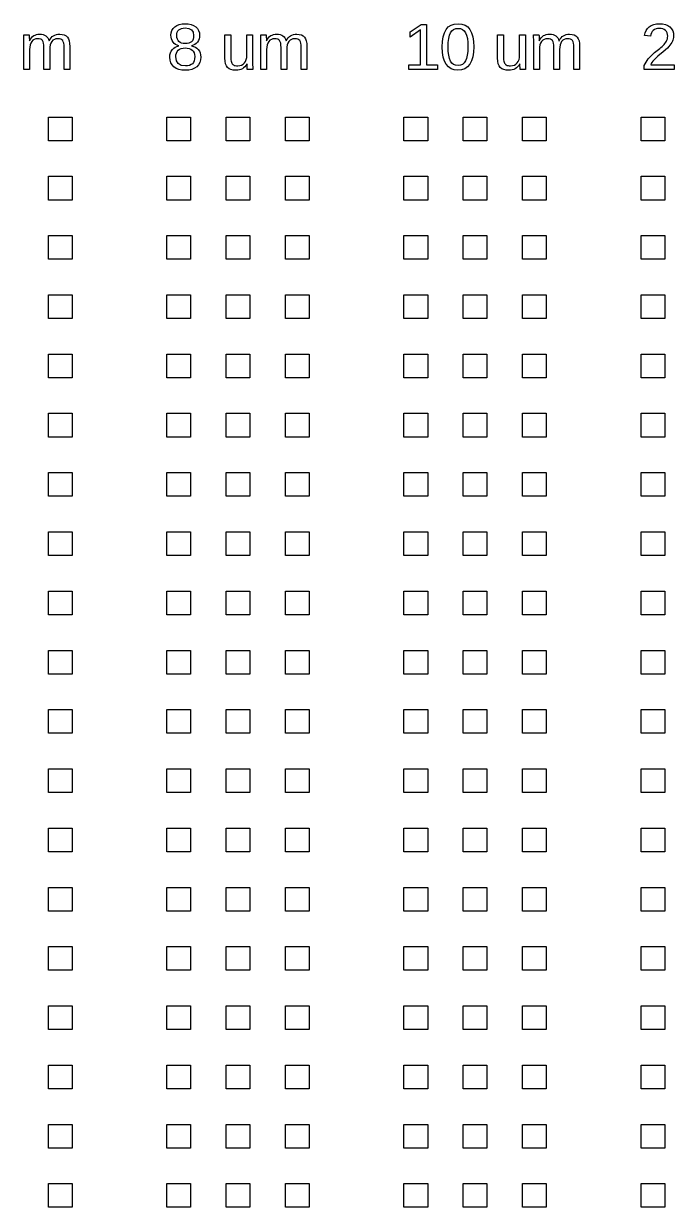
# Model space of a CAD drawing. Extents: x -21493 to 21493, y -12519 to 35265.
# Drawn here: x -10805 to -5317, y 23469 to 33454 of the extents above; entities that cross this region are included whole.
import ezdxf

# ---------------------------------------------------------------- set-up
doc = ezdxf.new("R2010")
doc.units = 0
doc.layers.add('L0D0_0', color=1, linetype='CONTINUOUS')

msp = doc.modelspace()

# ---------------------------------------------------------------- linework, layer by layer
at = {"layer": 'L0D0_0'}
for points in [[(-9442.159, 33060.439), (-9471.13, 33062.24), (-9496.771, 33067.637), (-9519.065, 33076.735), (-9538.028, 33089.431), (-9553.152, 33105.425), (-9563.959, 33124.518), (-9570.435, 33146.711), (-9572.606, 33171.902), (-9571.267, 33189.794), (-9567.247, 33206.292), (-9560.548, 33221.286), (-9551.182, 33234.781), (-9539.716, 33246.276), (-9526.772, 33255.272), (-9512.324, 33261.77), (-9496.402, 33265.672), (-9496.402, 33266.772), (-9511.165, 33271.468), (-9524.29, 33278.368), (-9535.777, 33287.365), (-9545.613, 33298.558), (-9553.513, 33311.254), (-9559.141, 33325.051), (-9562.526, 33339.844), (-9563.648, 33355.741), (-9561.607, 33376.535), (-9555.479, 33395.225), (-9545.273, 33411.92), (-9530.98, 33426.515), (-9513.235, 33438.413), (-9492.701, 33446.809), (-9469.37, 33451.908), (-9443.251, 33453.605), (-9416.526, 33452.009), (-9392.767, 33447.011), (-9371.981, 33438.712), (-9354.16, 33427.015), (-9339.863, 33412.621), (-9329.649, 33395.825), (-9323.521, 33376.631), (-9321.48, 33355.241), (-9322.618, 33339.344), (-9326.02, 33324.451), (-9331.699, 33310.654), (-9339.653, 33297.961), (-9349.561, 33286.865), (-9361.136, 33278.066), (-9374.383, 33271.568), (-9389.276, 33267.368), (-9389.276, 33266.272), (-9371.993, 33262.072), (-9356.739, 33255.474), (-9343.513, 33246.578), (-9332.324, 33235.18), (-9323.429, 33221.887), (-9317.07, 33206.989), (-9313.265, 33190.496), (-9311.992, 33172.402), (-9314.092, 33147.412), (-9320.392, 33125.32), (-9330.905, 33106.223), (-9345.613, 33089.931), (-9364.257, 33077.033), (-9386.567, 33067.839), (-9412.528, 33062.24)], [(-7142.02, 33060.439), (-7172.92, 33063.538), (-7199.72, 33072.938), (-7222.412, 33088.629), (-7241.006, 33110.624), (-7255.483, 33138.512), (-7265.819, 33172.301), (-7272.027, 33211.79), (-7274.085, 33257.074), (-7272.086, 33303.157), (-7266.059, 33343.145), (-7256.012, 33376.934), (-7241.959, 33404.524), (-7223.555, 33426.015), (-7200.501, 33441.412), (-7172.781, 33450.606), (-7140.391, 33453.605), (-7108.844, 33450.509), (-7081.721, 33441.211), (-7059.011, 33425.717), (-7040.737, 33404.024), (-7026.671, 33376.232), (-7016.633, 33342.443), (-7010.606, 33302.758), (-7008.595, 33257.074), (-7010.707, 33211.987), (-7017.032, 33172.604), (-7027.591, 33138.916), (-7042.367, 33110.822), (-7061.25, 33088.831), (-7084.161, 33073.034), (-7111.083, 33063.538)], [(-5570.166, 33065.84), (-5570.166, 33100.326), (-5562.866, 33115.723), (-5554.811, 33130.117), (-5545.982, 33143.712), (-5536.398, 33156.308), (-5526.31, 33168.106), (-5515.965, 33179.399), (-5505.356, 33190.097), (-5494.503, 33200.194), (-5483.545, 33209.891), (-5472.638, 33219.186), (-5461.781, 33228.082), (-5450.974, 33236.679), (-5440.462, 33245.079), (-5430.461, 33253.475), (-5420.995, 33261.871), (-5412.061, 33270.271), (-5403.804, 33278.868), (-5396.366, 33287.562), (-5389.768, 33296.462), (-5383.988, 33305.559), (-5379.31, 33315.055), (-5375.962, 33325.249), (-5373.95, 33335.946), (-5373.283, 33347.345), (-5374.433, 33362.137), (-5377.89, 33375.233), (-5383.648, 33386.627), (-5391.725, 33396.128), (-5401.843, 33403.726), (-5413.758, 33409.123), (-5427.463, 33412.42), (-5442.977, 33413.52), (-5457.883, 33412.42), (-5471.42, 33409.223), (-5483.575, 33403.923), (-5494.373, 33396.527), (-5503.428, 33387.228), (-5510.396, 33376.132), (-5515.293, 33363.439), (-5518.094, 33348.941), (-5567.995, 33353.54), (-5563.53, 33375.334), (-5555.55, 33394.725), (-5544.076, 33411.819), (-5529.082, 33426.515), (-5511.135, 33438.413), (-5490.803, 33446.809), (-5468.089, 33451.908), (-5442.977, 33453.605), (-5415.77, 33451.908), (-5391.884, 33446.809), (-5371.355, 33438.313), (-5354.16, 33426.414), (-5340.573, 33411.319), (-5330.875, 33393.427), (-5325.05, 33372.633), (-5323.109, 33348.941), (-5323.748, 33337.844), (-5325.65, 33326.748), (-5328.83, 33315.752), (-5333.278, 33304.757), (-5338.985, 33293.761), (-5345.924, 33282.766), (-5354.101, 33271.77), (-5363.518, 33260.871), (-5375.84, 33248.376), (-5392.737, 33232.781), (-5414.207, 33214.289), (-5440.26, 33192.797), (-5455.065, 33180.298), (-5468.261, 33168.505), (-5479.874, 33157.307), (-5489.891, 33146.812), (-5498.472, 33136.614), (-5505.759, 33126.719), (-5511.757, 33116.92), (-5516.465, 33107.323), (-5317.141, 33107.323), (-5317.141, 33065.84)], [(-10803.626, 33065.84), (-10803.626, 33296.659), (-10803.727, 33319.751), (-10804.025, 33337.945), (-10804.525, 33351.041), (-10805.227, 33359.239), (-10759.14, 33359.239), (-10759.039, 33358.34), (-10758.842, 33356.74), (-10758.741, 33354.64), (-10758.539, 33351.94), (-10758.443, 33348.844), (-10758.241, 33345.543), (-10758.14, 33342.044), (-10757.943, 33338.248), (-10757.741, 33333.548), (-10757.443, 33327.05), (-10757.242, 33318.953), (-10756.943, 33309.058), (-10756.141, 33309.058), (-10748.044, 33323.552), (-10739.249, 33335.547), (-10729.95, 33345.245), (-10720.055, 33352.439), (-10709.357, 33357.841), (-10697.463, 33361.637), (-10684.565, 33363.939), (-10670.47, 33364.737), (-10654.678, 33363.838), (-10640.582, 33361.339), (-10628.285, 33357.24), (-10617.688, 33351.44), (-10608.793, 33343.745), (-10601.296, 33334.148), (-10595.298, 33322.653), (-10590.699, 33309.058), (-10589.897, 33309.058), (-10581.9, 33322.85), (-10573.105, 33334.547), (-10563.508, 33344.144), (-10553.21, 33351.641), (-10541.815, 33357.341), (-10529.32, 33361.44), (-10515.725, 33363.838), (-10500.928, 33364.737), (-10480.235, 33363.137), (-10462.54, 33358.639), (-10447.945, 33351.142), (-10436.252, 33340.545), (-10427.453, 33326.551), (-10421.158, 33308.654), (-10417.357, 33286.961), (-10416.059, 33261.371), (-10416.059, 33065.84), (-10464.342, 33065.84), (-10464.342, 33251.875), (-10465.039, 33271.468), (-10467.24, 33287.864), (-10470.94, 33300.96), (-10476.039, 33310.754), (-10483.036, 33317.852), (-10492.331, 33322.951), (-10504.028, 33325.95), (-10518.022, 33326.95), (-10533.117, 33325.551), (-10546.515, 33321.053), (-10558.01, 33313.652), (-10567.805, 33303.257), (-10575.604, 33290.162), (-10581.102, 33274.567), (-10584.5, 33256.474), (-10585.6, 33235.881), (-10585.6, 33065.84), (-10633.883, 33065.84), (-10633.883, 33251.875), (-10634.585, 33271.468), (-10636.781, 33287.864), (-10640.381, 33300.96), (-10645.48, 33310.754), (-10652.477, 33317.852), (-10661.872, 33322.951), (-10673.468, 33325.95), (-10687.564, 33326.95), (-10702.36, 33325.551), (-10715.456, 33321.053), (-10726.951, 33313.556), (-10736.851, 33303.157), (-10744.847, 33289.96), (-10750.543, 33274.366), (-10753.945, 33256.373), (-10755.041, 33235.881), (-10755.041, 33065.84)], [(-9442.7, 33285.265), (-9458.694, 33286.264), (-9472.768, 33289.561), (-9484.936, 33294.962), (-9495.179, 33302.459), (-9503.306, 33312.056), (-9509.107, 33323.552), (-9512.597, 33337.046), (-9513.756, 33352.439), (-9512.626, 33367.635), (-9509.245, 33380.731), (-9503.609, 33391.928), (-9495.721, 33401.025), (-9485.675, 33408.123), (-9473.579, 33413.222), (-9459.442, 33416.321), (-9443.251, 33417.321), (-9412.158, 33413.222), (-9389.957, 33401.126), (-9376.63, 33380.831), (-9372.191, 33352.439), (-9373.321, 33335.946), (-9376.702, 33321.851), (-9382.338, 33310.255), (-9390.226, 33301.057), (-9400.272, 33294.16), (-9412.36, 33289.162), (-9426.505, 33286.264)], [(-9015.334, 33060.439), (-9037.858, 33061.938), (-9057.14, 33066.44), (-9073.176, 33073.937), (-9085.982, 33084.433), (-9095.768, 33098.327), (-9102.765, 33116.223), (-9106.965, 33138.013), (-9108.351, 33163.704), (-9108.351, 33359.239), (-9059.27, 33359.239), (-9059.27, 33173.2), (-9058.921, 33159.508), (-9057.85, 33147.509), (-9056.069, 33137.013), (-9053.583, 33128.218), (-9050.303, 33120.818), (-9046.183, 33114.421), (-9041.214, 33109.226), (-9035.405, 33105.127), (-9028.438, 33102.027), (-9020.012, 33099.826), (-9010.134, 33098.528), (-8998.798, 33098.129), (-8982.107, 33099.629), (-8967.269, 33104.127), (-8954.303, 33111.725), (-8943.199, 33122.221), (-8934.303, 33135.514), (-8927.944, 33151.108), (-8924.135, 33169.004), (-8922.866, 33189.198), (-8922.866, 33359.239), (-8874.054, 33359.239), (-8874.054, 33128.516), (-8873.953, 33105.324), (-8873.642, 33087.23), (-8873.134, 33074.034), (-8872.424, 33065.84), (-8918.528, 33065.84), (-8918.658, 33066.839), (-8918.797, 33068.339), (-8918.927, 33070.439), (-8919.065, 33073.135), (-8919.208, 33076.235), (-8919.376, 33079.532), (-8919.548, 33083.131), (-8919.746, 33086.831), (-8919.956, 33091.531), (-8920.187, 33098.029), (-8920.426, 33106.126), (-8920.695, 33116.021), (-8921.506, 33116.021), (-8930.242, 33101.926), (-8939.641, 33090.032), (-8949.704, 33080.435), (-8960.423, 33073.034), (-8972.141, 33067.537), (-8985.203, 33063.538), (-8999.6, 33061.241)], [(-8804.288, 33065.84), (-8804.288, 33296.659), (-8804.384, 33319.751), (-8804.695, 33337.945), (-8805.208, 33351.041), (-8805.917, 33359.239), (-8759.81, 33359.239), (-8759.671, 33358.34), (-8759.541, 33356.74), (-8759.402, 33354.64), (-8759.272, 33351.94), (-8759.121, 33348.844), (-8758.961, 33345.543), (-8758.781, 33342.044), (-8758.592, 33338.248), (-8758.382, 33333.548), (-8758.151, 33327.05), (-8757.903, 33318.953), (-8757.643, 33309.058), (-8756.832, 33309.058), (-8748.676, 33323.552), (-8739.948, 33335.547), (-8730.641, 33345.245), (-8720.762, 33352.439), (-8710.027, 33357.841), (-8698.183, 33361.637), (-8685.218, 33363.939), (-8671.131, 33364.737), (-8655.326, 33363.838), (-8641.273, 33361.339), (-8628.955, 33357.24), (-8618.387, 33351.44), (-8609.433, 33343.745), (-8601.944, 33334.148), (-8595.938, 33322.653), (-8591.398, 33309.058), (-8590.588, 33309.058), (-8582.599, 33322.85), (-8573.804, 33334.547), (-8564.228, 33344.144), (-8553.842, 33351.641), (-8542.493, 33357.341), (-8530.011, 33361.44), (-8516.395, 33363.838), (-8501.64, 33364.737), (-8480.917, 33363.137), (-8463.231, 33358.639), (-8448.577, 33351.142), (-8436.96, 33340.545), (-8428.123, 33326.551), (-8421.806, 33308.654), (-8418.018, 33286.961), (-8416.758, 33261.371), (-8416.758, 33065.84), (-8465.033, 33065.84), (-8465.033, 33251.875), (-8465.759, 33271.468), (-8467.939, 33287.864), (-8471.589, 33300.96), (-8476.688, 33310.754), (-8483.685, 33317.852), (-8493.03, 33322.951), (-8504.706, 33325.95), (-8518.721, 33326.95), (-8533.837, 33325.551), (-8547.164, 33321.053), (-8558.718, 33313.652), (-8568.487, 33303.257), (-8576.253, 33290.162), (-8581.81, 33274.567), (-8585.14, 33256.474), (-8586.249, 33235.881), (-8586.249, 33065.84), (-8634.524, 33065.84), (-8634.524, 33251.875), (-8635.255, 33271.468), (-8637.434, 33287.864), (-8641.08, 33300.96), (-8646.179, 33310.754), (-8653.189, 33317.852), (-8662.525, 33322.951), (-8674.201, 33325.95), (-8688.217, 33326.95), (-8703.001, 33325.551), (-8716.147, 33321.053), (-8727.671, 33313.556), (-8737.567, 33303.157), (-8745.526, 33289.96), (-8751.204, 33274.366), (-8754.602, 33256.373), (-8755.744, 33235.881), (-8755.744, 33065.84)], [(-7555.111, 33065.84), (-7555.111, 33107.323), (-7457.755, 33107.323), (-7457.755, 33401.323), (-7543.994, 33339.747), (-7543.994, 33385.829), (-7453.685, 33447.91), (-7408.67, 33447.91), (-7408.67, 33107.323), (-7315.652, 33107.323), (-7315.652, 33065.84)], [(-7141.483, 33100.326), (-7161.706, 33102.628), (-7179.01, 33109.726), (-7193.374, 33121.519), (-7204.802, 33138.013), (-7213.525, 33159.508), (-7219.754, 33186.598), (-7223.492, 33219.085), (-7224.735, 33257.074), (-7223.504, 33295.962), (-7219.817, 33329.05), (-7213.676, 33356.14), (-7205.071, 33377.434), (-7193.663, 33393.427), (-7179.077, 33404.923), (-7161.315, 33411.722), (-7140.391, 33414.02), (-7119.979, 33411.722), (-7102.666, 33404.725), (-7088.449, 33393.129), (-7077.344, 33376.934), (-7068.978, 33355.438), (-7063.01, 33328.348), (-7059.419, 33295.559), (-7058.23, 33257.074), (-7059.478, 33219.787), (-7063.237, 33187.598), (-7069.516, 33160.604), (-7078.294, 33138.815), (-7089.768, 33121.918), (-7104.124, 33109.923), (-7121.356, 33102.724)], [(-6714.385, 33060.439), (-6736.909, 33061.938), (-6756.183, 33066.44), (-6772.227, 33073.937), (-6785.033, 33084.433), (-6794.819, 33098.327), (-6801.816, 33116.223), (-6806.003, 33138.013), (-6807.406, 33163.704), (-6807.406, 33359.239), (-6758.321, 33359.239), (-6758.321, 33173.2), (-6757.964, 33159.508), (-6756.901, 33147.509), (-6755.125, 33137.013), (-6752.626, 33128.218), (-6749.354, 33120.818), (-6745.238, 33114.421), (-6740.269, 33109.226), (-6734.461, 33105.127), (-6727.493, 33102.027), (-6719.063, 33099.826), (-6709.189, 33098.528), (-6697.841, 33098.129), (-6681.15, 33099.629), (-6666.324, 33104.127), (-6653.359, 33111.725), (-6642.25, 33122.221), (-6633.354, 33135.514), (-6626.995, 33151.108), (-6623.186, 33169.004), (-6621.909, 33189.198), (-6621.909, 33359.239), (-6573.097, 33359.239), (-6573.097, 33128.516), (-6572.996, 33105.324), (-6572.693, 33087.23), (-6572.185, 33074.034), (-6571.475, 33065.84), (-6617.57, 33065.84), (-6617.709, 33066.839), (-6617.848, 33068.339), (-6617.978, 33070.439), (-6618.121, 33073.135), (-6618.259, 33076.235), (-6618.419, 33079.532), (-6618.599, 33083.131), (-6618.801, 33086.831), (-6619.011, 33091.531), (-6619.238, 33098.029), (-6619.477, 33106.126), (-6619.738, 33116.021), (-6620.557, 33116.021), (-6629.297, 33101.926), (-6638.692, 33090.032), (-6648.747, 33080.435), (-6659.474, 33073.034), (-6671.192, 33067.537), (-6684.258, 33063.538), (-6698.651, 33061.241)], [(-6503.339, 33065.84), (-6503.339, 33296.659), (-6503.44, 33319.751), (-6503.738, 33337.945), (-6504.246, 33351.041), (-6504.968, 33359.239), (-6458.865, 33359.239), (-6458.722, 33358.34), (-6458.592, 33356.74), (-6458.453, 33354.64), (-6458.323, 33351.94), (-6458.172, 33348.844), (-6458.012, 33345.543), (-6457.832, 33342.044), (-6457.643, 33338.248), (-6457.424, 33333.548), (-6457.206, 33327.05), (-6456.954, 33318.953), (-6456.694, 33309.058), (-6455.875, 33309.058), (-6447.727, 33323.552), (-6438.999, 33335.547), (-6429.692, 33345.245), (-6419.805, 33352.439), (-6409.082, 33357.841), (-6397.234, 33361.637), (-6384.269, 33363.939), (-6370.182, 33364.737), (-6354.377, 33363.838), (-6340.316, 33361.339), (-6328.01, 33357.24), (-6317.43, 33351.44), (-6308.476, 33343.745), (-6300.995, 33334.148), (-6294.989, 33322.653), (-6290.449, 33309.058), (-6289.643, 33309.058), (-6281.642, 33322.85), (-6272.855, 33334.547), (-6263.271, 33344.144), (-6252.893, 33351.641), (-6241.549, 33357.341), (-6229.062, 33361.44), (-6215.446, 33363.838), (-6200.691, 33364.737), (-6179.968, 33363.137), (-6162.286, 33358.639), (-6147.628, 33351.142), (-6136.015, 33340.545), (-6127.178, 33326.551), (-6120.857, 33308.654), (-6117.069, 33286.961), (-6115.809, 33261.371), (-6115.809, 33065.84), (-6164.075, 33065.84), (-6164.075, 33251.875), (-6164.802, 33271.468), (-6166.994, 33287.864), (-6170.64, 33300.96), (-6175.739, 33310.754), (-6182.736, 33317.852), (-6192.073, 33322.951), (-6203.761, 33325.95), (-6217.777, 33326.95), (-6232.88, 33325.551), (-6246.215, 33321.053), (-6257.761, 33313.652), (-6267.538, 33303.257), (-6275.304, 33290.162), (-6280.865, 33274.567), (-6284.191, 33256.474), (-6285.304, 33235.881), (-6285.304, 33065.84), (-6333.575, 33065.84), (-6333.575, 33251.875), (-6334.297, 33271.468), (-6336.485, 33287.864), (-6340.135, 33300.96), (-6345.234, 33310.754), (-6352.231, 33317.852), (-6361.576, 33322.951), (-6373.252, 33325.95), (-6387.268, 33326.95), (-6402.043, 33325.551), (-6415.198, 33321.053), (-6426.722, 33313.556), (-6436.622, 33303.157), (-6444.568, 33289.96), (-6450.247, 33274.366), (-6453.657, 33256.373), (-6454.795, 33235.881), (-6454.795, 33065.84)], [(-9441.621, 33097.029), (-9476.859, 33101.926), (-9502.03, 33116.723), (-9517.124, 33141.415), (-9522.16, 33175.901), (-9520.854, 33191.995), (-9516.944, 33206.191), (-9510.417, 33218.585), (-9501.278, 33229.182), (-9489.824, 33237.679), (-9476.326, 33243.777), (-9460.802, 33247.376), (-9443.251, 33248.578), (-9425.195, 33247.477), (-9409.281, 33244.079), (-9395.497, 33238.481), (-9383.85, 33230.581), (-9374.602, 33220.488), (-9367.982, 33208.19), (-9364.026, 33193.696), (-9362.695, 33177.001), (-9363.917, 33157.606), (-9367.583, 33140.915), (-9373.682, 33127.118), (-9382.229, 33116.122), (-9393.254, 33107.823), (-9406.841, 33101.825), (-9422.956, 33098.226)], [(-10596.398, 32466.042), (-10596.398, 32665.975), (-10396.466, 32665.975), (-10396.466, 32466.042)], [(-9596.735, 32466.042), (-9596.735, 32665.975), (-9396.803, 32665.975), (-9396.803, 32466.042)], [(-9096.906, 32466.042), (-9096.906, 32665.975), (-8896.973, 32665.975), (-8896.973, 32466.042)], [(-8597.077, 32466.042), (-8597.077, 32665.975), (-8397.144, 32665.975), (-8397.144, 32466.042)], [(-7597.418, 32466.042), (-7597.418, 32665.975), (-7397.485, 32665.975), (-7397.485, 32466.042)], [(-7097.584, 32466.042), (-7097.584, 32665.975), (-6897.656, 32665.975), (-6897.656, 32466.042)], [(-6597.755, 32466.042), (-6597.755, 32665.975), (-6397.822, 32665.975), (-6397.822, 32466.042)], [(-5598.096, 32466.042), (-5598.096, 32665.975), (-5398.163, 32665.975), (-5398.163, 32466.042)], [(-10596.398, 31966.213), (-10596.398, 32166.145), (-10396.466, 32166.145), (-10396.466, 31966.213)], [(-9596.735, 31966.213), (-9596.735, 32166.145), (-9396.803, 32166.145), (-9396.803, 31966.213)], [(-9096.906, 31966.213), (-9096.906, 32166.145), (-8896.973, 32166.145), (-8896.973, 31966.213)], [(-8597.077, 31966.213), (-8597.077, 32166.145), (-8397.144, 32166.145), (-8397.144, 31966.213)], [(-7597.418, 31966.213), (-7597.418, 32166.145), (-7397.485, 32166.145), (-7397.485, 31966.213)], [(-7097.584, 31966.213), (-7097.584, 32166.145), (-6897.656, 32166.145), (-6897.656, 31966.213)], [(-6597.755, 31966.213), (-6597.755, 32166.145), (-6397.822, 32166.145), (-6397.822, 31966.213)], [(-5598.096, 31966.213), (-5598.096, 32166.145), (-5398.163, 32166.145), (-5398.163, 31966.213)], [(-10596.398, 31466.383), (-10596.398, 31666.316), (-10396.466, 31666.316), (-10396.466, 31466.383)], [(-9596.735, 31466.383), (-9596.735, 31666.316), (-9396.803, 31666.316), (-9396.803, 31466.383)], [(-9096.906, 31466.383), (-9096.906, 31666.316), (-8896.973, 31666.316), (-8896.973, 31466.383)], [(-8597.077, 31466.383), (-8597.077, 31666.316), (-8397.144, 31666.316), (-8397.144, 31466.383)], [(-7597.418, 31466.383), (-7597.418, 31666.316), (-7397.485, 31666.316), (-7397.485, 31466.383)], [(-7097.584, 31466.383), (-7097.584, 31666.316), (-6897.656, 31666.316), (-6897.656, 31466.383)], [(-6597.755, 31466.383), (-6597.755, 31666.316), (-6397.822, 31666.316), (-6397.822, 31466.383)], [(-5598.096, 31466.383), (-5598.096, 31666.316), (-5398.163, 31666.316), (-5398.163, 31466.383)], [(-10596.398, 30966.554), (-10596.398, 31166.486), (-10396.466, 31166.486), (-10396.466, 30966.554)], [(-9596.735, 30966.554), (-9596.735, 31166.486), (-9396.803, 31166.486), (-9396.803, 30966.554)], [(-9096.906, 30966.554), (-9096.906, 31166.486), (-8896.973, 31166.486), (-8896.973, 30966.554)], [(-8597.077, 30966.554), (-8597.077, 31166.486), (-8397.144, 31166.486), (-8397.144, 30966.554)], [(-7597.418, 30966.554), (-7597.418, 31166.486), (-7397.485, 31166.486), (-7397.485, 30966.554)], [(-7097.584, 30966.554), (-7097.584, 31166.486), (-6897.656, 31166.486), (-6897.656, 30966.554)], [(-6597.755, 30966.554), (-6597.755, 31166.486), (-6397.822, 31166.486), (-6397.822, 30966.554)], [(-5598.096, 30966.554), (-5598.096, 31166.486), (-5398.163, 31166.486), (-5398.163, 30966.554)], [(-10596.398, 30466.724), (-10596.398, 30666.653), (-10396.466, 30666.653), (-10396.466, 30466.724)], [(-9596.735, 30466.724), (-9596.735, 30666.653), (-9396.803, 30666.653), (-9396.803, 30466.724)], [(-9096.906, 30466.724), (-9096.906, 30666.653), (-8896.973, 30666.653), (-8896.973, 30466.724)], [(-8597.077, 30466.724), (-8597.077, 30666.653), (-8397.144, 30666.653), (-8397.144, 30466.724)], [(-7597.418, 30466.724), (-7597.418, 30666.653), (-7397.485, 30666.653), (-7397.485, 30466.724)], [(-7097.584, 30466.724), (-7097.584, 30666.653), (-6897.656, 30666.653), (-6897.656, 30466.724)], [(-6597.755, 30466.724), (-6597.755, 30666.653), (-6397.822, 30666.653), (-6397.822, 30466.724)], [(-5598.096, 30466.724), (-5598.096, 30666.653), (-5398.163, 30666.653), (-5398.163, 30466.724)], [(-10596.398, 29966.891), (-10596.398, 30166.823), (-10396.466, 30166.823), (-10396.466, 29966.891)], [(-9596.735, 29966.891), (-9596.735, 30166.823), (-9396.803, 30166.823), (-9396.803, 29966.891)], [(-9096.906, 29966.891), (-9096.906, 30166.823), (-8896.973, 30166.823), (-8896.973, 29966.891)], [(-8597.077, 29966.891), (-8597.077, 30166.823), (-8397.144, 30166.823), (-8397.144, 29966.891)], [(-7597.418, 29966.891), (-7597.418, 30166.823), (-7397.485, 30166.823), (-7397.485, 29966.891)], [(-7097.584, 29966.891), (-7097.584, 30166.823), (-6897.656, 30166.823), (-6897.656, 29966.891)], [(-6597.755, 29966.891), (-6597.755, 30166.823), (-6397.822, 30166.823), (-6397.822, 29966.891)], [(-5598.096, 29966.891), (-5598.096, 30166.823), (-5398.163, 30166.823), (-5398.163, 29966.891)], [(-10596.398, 29467.061), (-10596.398, 29666.994), (-10396.466, 29666.994), (-10396.466, 29467.061)], [(-9596.735, 29467.061), (-9596.735, 29666.994), (-9396.803, 29666.994), (-9396.803, 29467.061)], [(-9096.906, 29467.061), (-9096.906, 29666.994), (-8896.973, 29666.994), (-8896.973, 29467.061)], [(-8597.077, 29467.061), (-8597.077, 29666.994), (-8397.144, 29666.994), (-8397.144, 29467.061)], [(-7597.418, 29467.061), (-7597.418, 29666.994), (-7397.485, 29666.994), (-7397.485, 29467.061)], [(-7097.584, 29467.061), (-7097.584, 29666.994), (-6897.656, 29666.994), (-6897.656, 29467.061)], [(-6597.755, 29467.061), (-6597.755, 29666.994), (-6397.822, 29666.994), (-6397.822, 29467.061)], [(-5598.096, 29467.061), (-5598.096, 29666.994), (-5398.163, 29666.994), (-5398.163, 29467.061)], [(-10596.398, 28967.232), (-10596.398, 29167.165), (-10396.466, 29167.165), (-10396.466, 28967.232)], [(-9596.735, 28967.232), (-9596.735, 29167.165), (-9396.803, 29167.165), (-9396.803, 28967.232)], [(-9096.906, 28967.232), (-9096.906, 29167.165), (-8896.973, 29167.165), (-8896.973, 28967.232)], [(-8597.077, 28967.232), (-8597.077, 29167.165), (-8397.144, 29167.165), (-8397.144, 28967.232)], [(-7597.418, 28967.232), (-7597.418, 29167.165), (-7397.485, 29167.165), (-7397.485, 28967.232)], [(-7097.584, 28967.232), (-7097.584, 29167.165), (-6897.656, 29167.165), (-6897.656, 28967.232)], [(-6597.755, 28967.232), (-6597.755, 29167.165), (-6397.822, 29167.165), (-6397.822, 28967.232)], [(-5598.096, 28967.232), (-5598.096, 29167.165), (-5398.163, 29167.165), (-5398.163, 28967.232)], [(-10596.398, 28467.403), (-10596.398, 28667.335), (-10396.466, 28667.335), (-10396.466, 28467.403)], [(-9596.735, 28467.403), (-9596.735, 28667.335), (-9396.803, 28667.335), (-9396.803, 28467.403)], [(-9096.906, 28467.403), (-9096.906, 28667.335), (-8896.973, 28667.335), (-8896.973, 28467.403)], [(-8597.077, 28467.403), (-8597.077, 28667.335), (-8397.144, 28667.335), (-8397.144, 28467.403)], [(-7597.418, 28467.403), (-7597.418, 28667.335), (-7397.485, 28667.335), (-7397.485, 28467.403)], [(-7097.584, 28467.403), (-7097.584, 28667.335), (-6897.656, 28667.335), (-6897.656, 28467.403)], [(-6597.755, 28467.403), (-6597.755, 28667.335), (-6397.822, 28667.335), (-6397.822, 28467.403)], [(-5598.096, 28467.403), (-5598.096, 28667.335), (-5398.163, 28667.335), (-5398.163, 28467.403)], [(-10596.398, 27967.573), (-10596.398, 28167.506), (-10396.466, 28167.506), (-10396.466, 27967.573)], [(-9596.735, 27967.573), (-9596.735, 28167.506), (-9396.803, 28167.506), (-9396.803, 27967.573)], [(-9096.906, 27967.573), (-9096.906, 28167.506), (-8896.973, 28167.506), (-8896.973, 27967.573)], [(-8597.077, 27967.573), (-8597.077, 28167.506), (-8397.144, 28167.506), (-8397.144, 27967.573)], [(-7597.418, 27967.573), (-7597.418, 28167.506), (-7397.485, 28167.506), (-7397.485, 27967.573)], [(-7097.584, 27967.573), (-7097.584, 28167.506), (-6897.656, 28167.506), (-6897.656, 27967.573)], [(-6597.755, 27967.573), (-6597.755, 28167.506), (-6397.822, 28167.506), (-6397.822, 27967.573)], [(-5598.096, 27967.573), (-5598.096, 28167.506), (-5398.163, 28167.506), (-5398.163, 27967.573)], [(-10596.398, 27467.744), (-10596.398, 27667.672), (-10396.466, 27667.672), (-10396.466, 27467.744)], [(-9596.735, 27467.744), (-9596.735, 27667.672), (-9396.803, 27667.672), (-9396.803, 27467.744)], [(-9096.906, 27467.744), (-9096.906, 27667.672), (-8896.973, 27667.672), (-8896.973, 27467.744)], [(-8597.077, 27467.744), (-8597.077, 27667.672), (-8397.144, 27667.672), (-8397.144, 27467.744)], [(-7597.418, 27467.744), (-7597.418, 27667.672), (-7397.485, 27667.672), (-7397.485, 27467.744)], [(-7097.584, 27467.744), (-7097.584, 27667.672), (-6897.656, 27667.672), (-6897.656, 27467.744)], [(-6597.755, 27467.744), (-6597.755, 27667.672), (-6397.822, 27667.672), (-6397.822, 27467.744)], [(-5598.096, 27467.744), (-5598.096, 27667.672), (-5398.163, 27667.672), (-5398.163, 27467.744)], [(-10596.398, 26967.91), (-10596.398, 27167.843), (-10396.466, 27167.843), (-10396.466, 26967.91)], [(-9596.735, 26967.91), (-9596.735, 27167.843), (-9396.803, 27167.843), (-9396.803, 26967.91)], [(-9096.906, 26967.91), (-9096.906, 27167.843), (-8896.973, 27167.843), (-8896.973, 26967.91)], [(-8597.077, 26967.91), (-8597.077, 27167.843), (-8397.144, 27167.843), (-8397.144, 26967.91)], [(-7597.418, 26967.91), (-7597.418, 27167.843), (-7397.485, 27167.843), (-7397.485, 26967.91)], [(-7097.584, 26967.91), (-7097.584, 27167.843), (-6897.656, 27167.843), (-6897.656, 26967.91)], [(-6597.755, 26967.91), (-6597.755, 27167.843), (-6397.822, 27167.843), (-6397.822, 26967.91)], [(-5598.096, 26967.91), (-5598.096, 27167.843), (-5398.163, 27167.843), (-5398.163, 26967.91)], [(-10596.398, 26468.081), (-10596.398, 26668.013), (-10396.466, 26668.013), (-10396.466, 26468.081)], [(-9596.735, 26468.081), (-9596.735, 26668.013), (-9396.803, 26668.013), (-9396.803, 26468.081)], [(-9096.906, 26468.081), (-9096.906, 26668.013), (-8896.973, 26668.013), (-8896.973, 26468.081)], [(-8597.077, 26468.081), (-8597.077, 26668.013), (-8397.144, 26668.013), (-8397.144, 26468.081)], [(-7597.418, 26468.081), (-7597.418, 26668.013), (-7397.485, 26668.013), (-7397.485, 26468.081)], [(-7097.584, 26468.081), (-7097.584, 26668.013), (-6897.656, 26668.013), (-6897.656, 26468.081)], [(-6597.755, 26468.081), (-6597.755, 26668.013), (-6397.822, 26668.013), (-6397.822, 26468.081)], [(-5598.096, 26468.081), (-5598.096, 26668.013), (-5398.163, 26668.013), (-5398.163, 26468.081)], [(-10596.398, 25968.251), (-10596.398, 26168.184), (-10396.466, 26168.184), (-10396.466, 25968.251)], [(-9596.735, 25968.251), (-9596.735, 26168.184), (-9396.803, 26168.184), (-9396.803, 25968.251)], [(-9096.906, 25968.251), (-9096.906, 26168.184), (-8896.973, 26168.184), (-8896.973, 25968.251)], [(-8597.077, 25968.251), (-8597.077, 26168.184), (-8397.144, 26168.184), (-8397.144, 25968.251)], [(-7597.418, 25968.251), (-7597.418, 26168.184), (-7397.485, 26168.184), (-7397.485, 25968.251)], [(-7097.584, 25968.251), (-7097.584, 26168.184), (-6897.656, 26168.184), (-6897.656, 25968.251)], [(-6597.755, 25968.251), (-6597.755, 26168.184), (-6397.822, 26168.184), (-6397.822, 25968.251)], [(-5598.096, 25968.251), (-5598.096, 26168.184), (-5398.163, 26168.184), (-5398.163, 25968.251)], [(-10596.398, 25468.422), (-10596.398, 25668.355), (-10396.466, 25668.355), (-10396.466, 25468.422)], [(-9596.735, 25468.422), (-9596.735, 25668.355), (-9396.803, 25668.355), (-9396.803, 25468.422)], [(-9096.906, 25468.422), (-9096.906, 25668.355), (-8896.973, 25668.355), (-8896.973, 25468.422)], [(-8597.077, 25468.422), (-8597.077, 25668.355), (-8397.144, 25668.355), (-8397.144, 25468.422)], [(-7597.418, 25468.422), (-7597.418, 25668.355), (-7397.485, 25668.355), (-7397.485, 25468.422)], [(-7097.584, 25468.422), (-7097.584, 25668.355), (-6897.656, 25668.355), (-6897.656, 25468.422)], [(-6597.755, 25468.422), (-6597.755, 25668.355), (-6397.822, 25668.355), (-6397.822, 25468.422)], [(-5598.096, 25468.422), (-5598.096, 25668.355), (-5398.163, 25668.355), (-5398.163, 25468.422)], [(-10596.398, 24968.593), (-10596.398, 25168.525), (-10396.466, 25168.525), (-10396.466, 24968.593)], [(-9596.735, 24968.593), (-9596.735, 25168.525), (-9396.803, 25168.525), (-9396.803, 24968.593)], [(-9096.906, 24968.593), (-9096.906, 25168.525), (-8896.973, 25168.525), (-8896.973, 24968.593)], [(-8597.077, 24968.593), (-8597.077, 25168.525), (-8397.144, 25168.525), (-8397.144, 24968.593)], [(-7597.418, 24968.593), (-7597.418, 25168.525), (-7397.485, 25168.525), (-7397.485, 24968.593)], [(-7097.584, 24968.593), (-7097.584, 25168.525), (-6897.656, 25168.525), (-6897.656, 24968.593)], [(-6597.755, 24968.593), (-6597.755, 25168.525), (-6397.822, 25168.525), (-6397.822, 24968.593)], [(-5598.096, 24968.593), (-5598.096, 25168.525), (-5398.163, 25168.525), (-5398.163, 24968.593)], [(-10596.398, 24468.763), (-10596.398, 24668.696), (-10396.466, 24668.696), (-10396.466, 24468.763)], [(-9596.735, 24468.763), (-9596.735, 24668.696), (-9396.803, 24668.696), (-9396.803, 24468.763)], [(-9096.906, 24468.763), (-9096.906, 24668.696), (-8896.973, 24668.696), (-8896.973, 24468.763)], [(-8597.077, 24468.763), (-8597.077, 24668.696), (-8397.144, 24668.696), (-8397.144, 24468.763)], [(-7597.418, 24468.763), (-7597.418, 24668.696), (-7397.485, 24668.696), (-7397.485, 24468.763)], [(-7097.584, 24468.763), (-7097.584, 24668.696), (-6897.656, 24668.696), (-6897.656, 24468.763)], [(-6597.755, 24468.763), (-6597.755, 24668.696), (-6397.822, 24668.696), (-6397.822, 24468.763)], [(-5598.096, 24468.763), (-5598.096, 24668.696), (-5398.163, 24668.696), (-5398.163, 24468.763)], [(-10596.398, 23968.934), (-10596.398, 24168.862), (-10396.466, 24168.862), (-10396.466, 23968.934)], [(-9596.735, 23968.934), (-9596.735, 24168.862), (-9396.803, 24168.862), (-9396.803, 23968.934)], [(-9096.906, 23968.934), (-9096.906, 24168.862), (-8896.973, 24168.862), (-8896.973, 23968.934)], [(-8597.077, 23968.934), (-8597.077, 24168.862), (-8397.144, 24168.862), (-8397.144, 23968.934)], [(-7597.418, 23968.934), (-7597.418, 24168.862), (-7397.485, 24168.862), (-7397.485, 23968.934)], [(-7097.584, 23968.934), (-7097.584, 24168.862), (-6897.656, 24168.862), (-6897.656, 23968.934)], [(-6597.755, 23968.934), (-6597.755, 24168.862), (-6397.822, 24168.862), (-6397.822, 23968.934)], [(-5598.096, 23968.934), (-5598.096, 24168.862), (-5398.163, 24168.862), (-5398.163, 23968.934)], [(-10596.398, 23469.1), (-10596.398, 23669.033), (-10396.466, 23669.033), (-10396.466, 23469.1)], [(-9596.735, 23469.1), (-9596.735, 23669.033), (-9396.803, 23669.033), (-9396.803, 23469.1)], [(-9096.906, 23469.1), (-9096.906, 23669.033), (-8896.973, 23669.033), (-8896.973, 23469.1)], [(-8597.077, 23469.1), (-8597.077, 23669.033), (-8397.144, 23669.033), (-8397.144, 23469.1)], [(-7597.418, 23469.1), (-7597.418, 23669.033), (-7397.485, 23669.033), (-7397.485, 23469.1)], [(-7097.584, 23469.1), (-7097.584, 23669.033), (-6897.656, 23669.033), (-6897.656, 23469.1)], [(-6597.755, 23469.1), (-6597.755, 23669.033), (-6397.822, 23669.033), (-6397.822, 23469.1)], [(-5598.096, 23469.1), (-5598.096, 23669.033), (-5398.163, 23669.033), (-5398.163, 23469.1)]]:
    msp.add_lwpolyline(points, close=True, dxfattribs=at)

doc.saveas('drawing.dxf')
